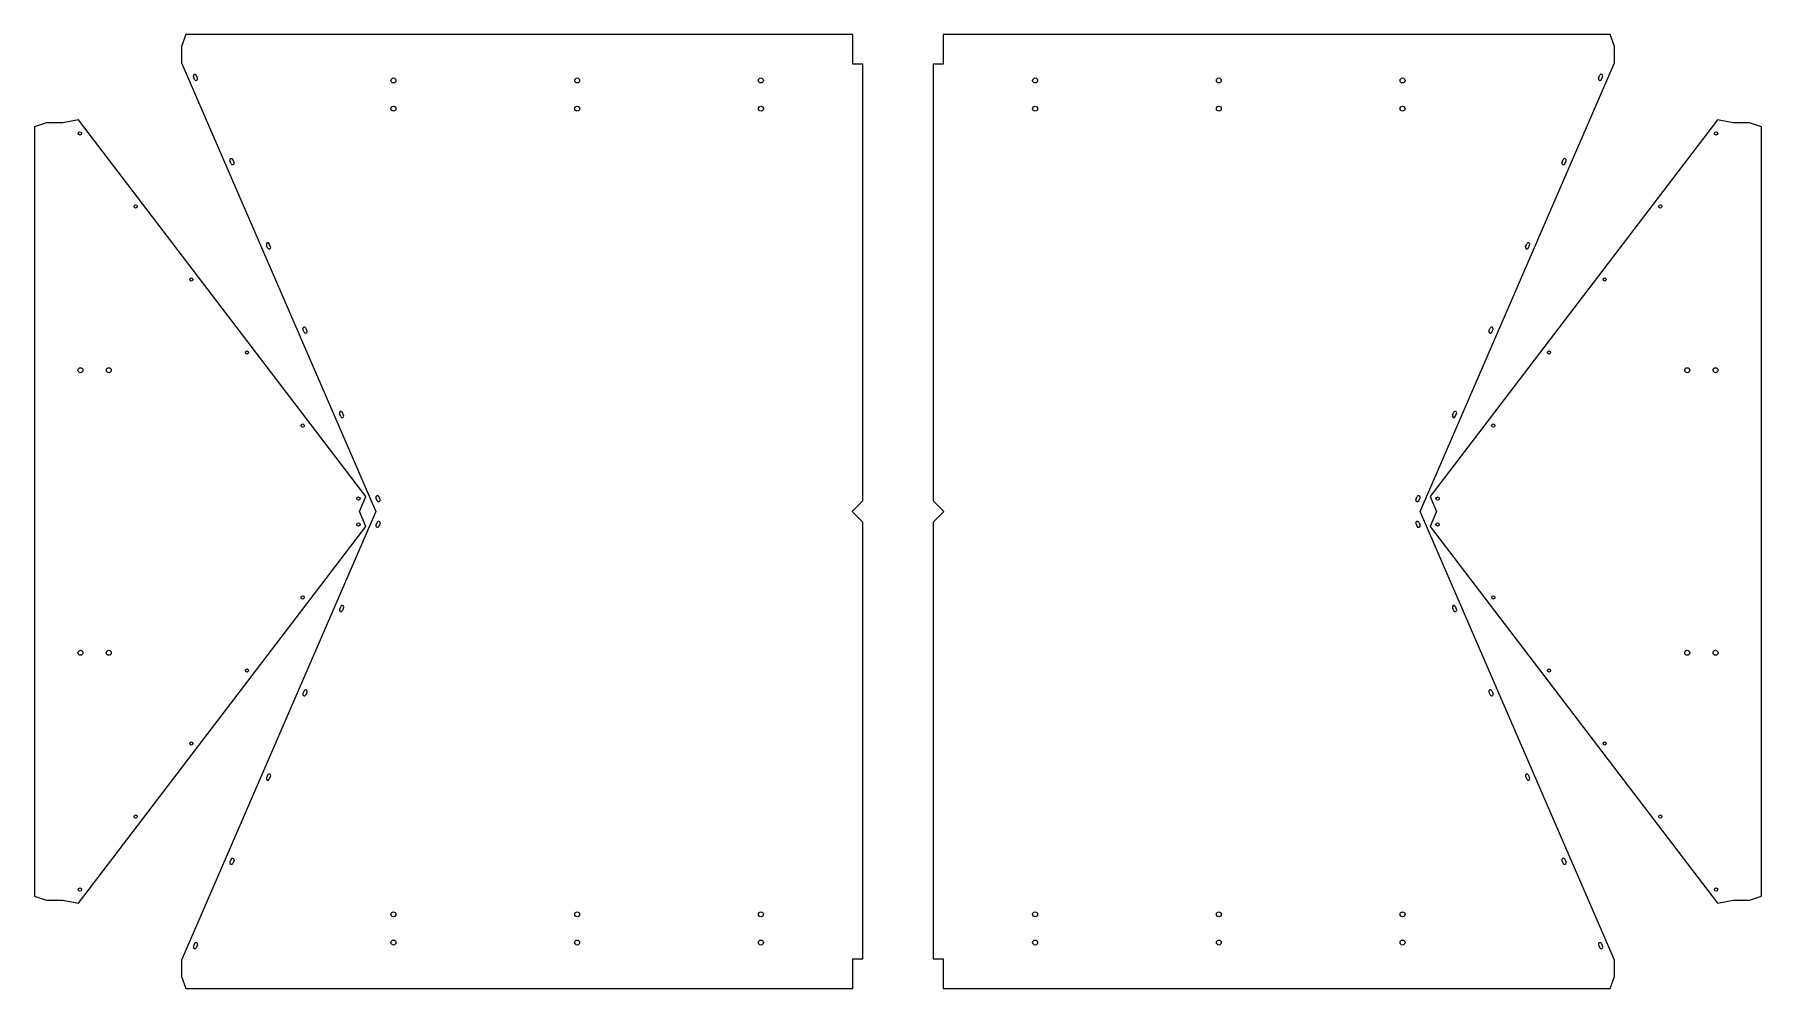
# Model space of a CAD drawing. Header units: millimetres. Extents: x -208 to 2236, y -675 to 675.
import ezdxf

# ---------------------------------------------------------------- set-up
doc = ezdxf.new("R2010")
doc.units = ezdxf.units.MM

msp = doc.modelspace()

# ---------------------------------------------------------------- linework, layer by layer
for p, q in [((6, 675.0893), (0, 658.0893)), ((950, 675.0893), (6, 675.0893)), ((950, 633.0893), (950, 675.0893)), ((1078, 675.0893), (1078, 633.0893)), ((2022, 675.0893), (1078, 675.0893)), ((2028, 658.0893), (2022, 675.0893)), ((0, 658.0893), (0, 635.0893)), ((2028, 635.0893), (2028, 658.0893)), ((0, 635.0893), (275.1715, 0)), ((18.6463, 611.5477), (16.8573, 615.6768)), ((22.7754, 613.3367), (20.9863, 617.4658)), ((964, 633.0893), (950, 633.0893)), ((964, 15), (964, 633.0893)), ((1078, 633.0893), (1064, 633.0893)), ((1064, 633.0893), (1064, 15)), ((1752.8285, 0), (2028, 635.0893)), ((2005.2246, 613.3367), (2007.0137, 617.4658)), ((2009.3537, 611.5477), (2011.1427, 615.6768)), ((-190.8826, 550.3382), (-207.8826, 544.3382)), ((-207.8826, 544.3382), (-207.8826, -544.3382)), ((-167.8826, 550.3382), (-190.8826, 550.3382)), ((-145.7111, 554.2477), (-167.8826, 550.3382)), ((260.7885, 21.2755), (-145.7111, 554.2477)), ((2173.7111, 554.2477), (1767.2115, 21.2755)), ((2195.8826, 550.3382), (2173.7111, 554.2477)), ((2218.8826, 550.3382), (2195.8826, 550.3382)), ((2235.8826, 544.3382), (2218.8826, 550.3382)), ((2235.8826, -544.3382), (2235.8826, 544.3382)), ((70.3299, 492.2631), (68.5409, 496.3922)), ((74.459, 494.0522), (72.6699, 498.1813)), ((1953.541, 494.0522), (1955.3301, 498.1813)), ((1957.6701, 492.2631), (1959.4591, 496.3922)), ((122.0135, 372.9786), (120.2245, 377.1077)), ((126.1426, 374.7676), (124.3536, 378.8967)), ((1901.8574, 374.7676), (1903.6464, 378.8967)), ((1905.9865, 372.9786), (1907.7755, 377.1077)), ((173.6971, 253.694), (171.9081, 257.8231)), ((177.8262, 255.4831), (176.0372, 259.6122)), ((1850.1738, 255.4831), (1851.9628, 259.6122)), ((1854.3029, 253.694), (1856.0919, 257.8231)), ((225.3807, 134.4095), (223.5917, 138.5386)), ((229.5098, 136.1985), (227.7208, 140.3276)), ((1798.4902, 136.1985), (1800.2792, 140.3276)), ((1802.6193, 134.4095), (1804.4083, 138.5386)), ((275.1715, 0), (0, -635.0893)), ((251.8621, 0), (260.7885, 21.2755)), ((260.7885, -21.2755), (251.8621, 0)), ((277.0644, 15.1249), (275.2753, 19.254)), ((281.1934, 16.914), (279.4044, 21.0431)), ((949, 0), (964, 15)), ((964, -15), (949, 0)), ((1064, 15), (1079, 0)), ((1079, 0), (1064, -15)), ((1746.8066, 16.914), (1748.5956, 21.0431)), ((1750.9356, 15.1249), (1752.7247, 19.254)), ((2028, -635.0893), (1752.8285, 0)), ((1767.2115, 21.2755), (1776.1379, 0)), ((1776.1379, 0), (1767.2115, -21.2755)), ((-145.7111, -554.2477), (260.7885, -21.2755)), ((277.0644, -15.1249), (275.2753, -19.254)), ((281.1934, -16.914), (279.4044, -21.0431)), ((964, -633.0893), (964, -15)), ((1064, -15), (1064, -633.0893)), ((1746.8066, -16.914), (1748.5956, -21.0431)), ((1750.9356, -15.1249), (1752.7247, -19.254)), ((1767.2115, -21.2755), (2173.7111, -554.2477)), ((225.3807, -134.4095), (223.5917, -138.5386)), ((229.5098, -136.1985), (227.7208, -140.3276)), ((1798.4902, -136.1985), (1800.2792, -140.3276)), ((1802.6193, -134.4095), (1804.4083, -138.5386)), ((173.6971, -253.694), (171.9081, -257.8231)), ((177.8262, -255.4831), (176.0372, -259.6122)), ((1850.1738, -255.4831), (1851.9628, -259.6122)), ((1854.3029, -253.694), (1856.0919, -257.8231)), ((122.0135, -372.9786), (120.2245, -377.1077)), ((126.1426, -374.7676), (124.3536, -378.8967)), ((1901.8574, -374.7676), (1903.6464, -378.8967)), ((1905.9865, -372.9786), (1907.7755, -377.1077)), ((70.3299, -492.2631), (68.5409, -496.3922)), ((74.459, -494.0522), (72.6699, -498.1813)), ((1953.541, -494.0522), (1955.3301, -498.1813)), ((1957.6701, -492.2631), (1959.4591, -496.3922)), ((-207.8826, -544.3382), (-190.8826, -550.3382)), ((-190.8826, -550.3382), (-167.8826, -550.3382)), ((-167.8826, -550.3382), (-145.7111, -554.2477)), ((2173.7111, -554.2477), (2195.8826, -550.3382)), ((2195.8826, -550.3382), (2218.8826, -550.3382)), ((2218.8826, -550.3382), (2235.8826, -544.3382)), ((0, -635.0893), (0, -658.0893)), ((18.6463, -611.5477), (16.8573, -615.6768)), ((22.7754, -613.3367), (20.9863, -617.4658)), ((950, -675.0893), (950, -633.0893)), ((950, -633.0893), (964, -633.0893)), ((1064, -633.0893), (1078, -633.0893)), ((1078, -633.0893), (1078, -675.0893)), ((2005.2246, -613.3367), (2007.0137, -617.4658)), ((2009.3537, -611.5477), (2011.1427, -615.6768)), ((2028, -658.0893), (2028, -635.0893)), ((0, -658.0893), (6, -675.0893)), ((2022, -675.0893), (2028, -658.0893)), ((6, -675.0893), (950, -675.0893)), ((1078, -675.0893), (2022, -675.0893))]:
    msp.add_line(p, q)
for centre, radius in [((300, 610.0893), 3.5), ((560, 610.0893), 3.5), ((820, 610.0893), 3.5), ((1208, 610.0893), 3.5), ((1468, 610.0893), 3.5), ((1728, 610.0893), 3.5), ((300, 570.0893), 3.5), ((560, 570.0893), 3.5), ((820, 570.0893), 3.5), ((1208, 570.0893), 3.5), ((1468, 570.0893), 3.5), ((1728, 570.0893), 3.5), ((-143.7003, 535.1217), 2.25), ((2171.7003, 535.1217), 2.25), ((-64.8624, 431.7554), 2.25), ((2092.8624, 431.7554), 2.25), ((13.9754, 328.389), 2.25), ((2014.0246, 328.389), 2.25), ((92.8132, 225.0227), 2.25), ((1935.1868, 225.0227), 2.25), ((-142.8826, 200), 3.5), ((-102.8826, 200), 3.5), ((2130.8826, 200), 3.5), ((2170.8826, 200), 3.5), ((171.651, 121.6564), 2.25), ((1856.349, 121.6564), 2.25), ((250.4889, 18.2901), 2.25), ((1777.5111, 18.2901), 2.25), ((250.4889, -18.2901), 2.25), ((1777.5111, -18.2901), 2.25), ((171.651, -121.6564), 2.25), ((1856.349, -121.6564), 2.25), ((-142.8826, -200), 3.5), ((-102.8826, -200), 3.5), ((2130.8826, -200), 3.5), ((2170.8826, -200), 3.5), ((92.8132, -225.0227), 2.25), ((1935.1868, -225.0227), 2.25), ((13.9754, -328.389), 2.25), ((2014.0246, -328.389), 2.25), ((-64.8624, -431.7554), 2.25), ((2092.8624, -431.7554), 2.25), ((-143.7003, -535.1217), 2.25), ((2171.7003, -535.1217), 2.25), ((300, -570.0893), 3.5), ((560, -570.0893), 3.5), ((820, -570.0893), 3.5), ((1208, -570.0893), 3.5), ((1468, -570.0893), 3.5), ((1728, -570.0893), 3.5), ((300, -610.0893), 3.5), ((560, -610.0893), 3.5), ((820, -610.0893), 3.5), ((1208, -610.0893), 3.5), ((1468, -610.0893), 3.5), ((1728, -610.0893), 3.5)]:
    msp.add_circle(centre, radius)
for centre, start, end in [((18.9218, 616.5713), 23.4261, 203.4261), ((20.7108, 612.4422), 203.4261, 23.4261), ((2007.2892, 612.4422), 156.5739, 336.5739), ((2009.0782, 616.5713), 336.5739, 156.5739), ((70.6054, 497.2867), 23.4261, 203.4261), ((72.3945, 493.1577), 203.4261, 23.4261), ((1955.6055, 493.1577), 156.5739, 336.5739), ((1957.3946, 497.2867), 336.5739, 156.5739), ((122.289, 378.0022), 23.4261, 203.4261), ((124.0781, 373.8731), 203.4261, 23.4261), ((1903.9219, 373.8731), 156.5739, 336.5739), ((1905.711, 378.0022), 336.5739, 156.5739), ((173.9726, 258.7176), 23.4261, 203.4261), ((175.7617, 254.5886), 203.4261, 23.4261), ((1852.2383, 254.5886), 156.5739, 336.5739), ((1854.0274, 258.7176), 336.5739, 156.5739), ((225.6562, 139.4331), 23.4261, 203.4261), ((227.4453, 135.304), 203.4261, 23.4261), ((1800.5547, 135.304), 156.5739, 336.5739), ((1802.3438, 139.4331), 336.5739, 156.5739), ((277.3399, 20.1485), 23.4261, 203.4261), ((279.1289, 16.0195), 203.4261, 23.4261), ((1748.8711, 16.0195), 156.5739, 336.5739), ((1750.6601, 20.1485), 336.5739, 156.5739), ((277.3399, -20.1485), 156.5739, 336.5739), ((279.1289, -16.0195), 336.5739, 156.5739), ((1748.8711, -16.0195), 23.4261, 203.4261), ((1750.6601, -20.1485), 203.4261, 23.4261), ((225.6562, -139.4331), 156.5739, 336.5739), ((227.4453, -135.304), 336.5739, 156.5739), ((1800.5547, -135.304), 23.4261, 203.4261), ((1802.3438, -139.4331), 203.4261, 23.4261), ((173.9726, -258.7176), 156.5739, 336.5739), ((175.7617, -254.5886), 336.5739, 156.5739), ((1852.2383, -254.5886), 23.4261, 203.4261), ((1854.0274, -258.7176), 203.4261, 23.4261), ((122.289, -378.0022), 156.5739, 336.5739), ((124.0781, -373.8731), 336.5739, 156.5739), ((1903.9219, -373.8731), 23.4261, 203.4261), ((1905.711, -378.0022), 203.4261, 23.4261), ((70.6054, -497.2867), 156.5739, 336.5739), ((72.3945, -493.1577), 336.5739, 156.5739), ((1955.6055, -493.1577), 23.4261, 203.4261), ((1957.3946, -497.2867), 203.4261, 23.4261), ((20.7108, -612.4422), 336.5739, 156.5739), ((2007.2892, -612.4422), 23.4261, 203.4261), ((18.9218, -616.5713), 156.5739, 336.5739), ((2009.0782, -616.5713), 203.4261, 23.4261)]:
    msp.add_arc(centre, 2.25, start, end)

doc.saveas('drawing.dxf')
